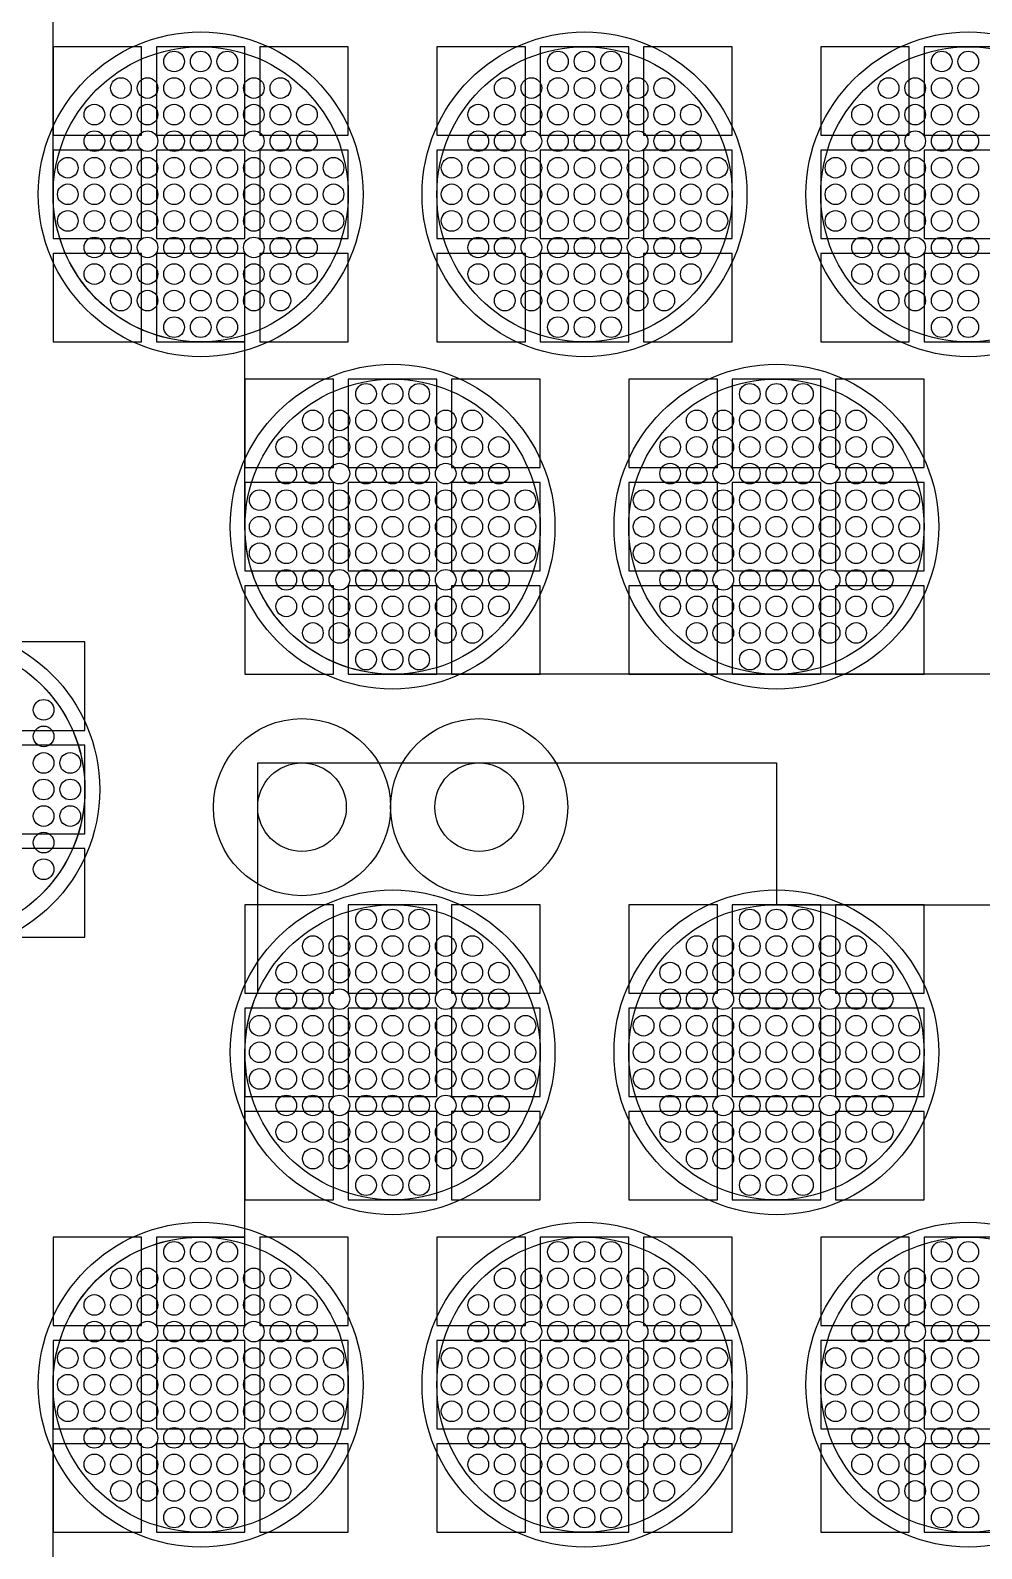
# Model space of a CAD drawing. Extents: x -49 to 54, y -38 to 38.
# Drawn here: x 11.08 to 14.3, y 14.71 to 19.85 of the extents above; entities that cross this region are included whole.
import ezdxf

# ---------------------------------------------------------------- set-up
doc = ezdxf.new("R2010")
doc.units = 0
for name, color, linetype in [('ADHESIVE_VIA_OPENINGS', 30, 'CONTINUOUS'), ('BACK_LAYER', 5, 'CONTINUOUS'), ('COND_LAYER_LOWER_ELECTRODE', 6, 'CONTINUOUS'), ('CONDUCTIVE_LAYER_BACK_LAYER', 2, 'CONTINUOUS'), ('EMITTER', 3, 'CONTINUOUS'), ('LOWER_ELECTRODE', 1, 'CONTINUOUS'), ('SUBSTRATE_VIA', 4, 'CONTINUOUS')]:
    doc.layers.add(name, color=color, linetype=linetype)

msp = doc.modelspace()

# ---------------------------------------------------------------- linework, layer by layer
at = {"layer": 'ADHESIVE_VIA_OPENINGS'}
for centre in [(11.9977, 17.2204), (12.5977, 17.2204)]:
    msp.add_circle(centre, 0.3, dxfattribs=at)
at = {"layer": 'BACK_LAYER'}
for points in [[(11.1546, 19.4962), (11.4546, 19.4962), (11.4546, 19.7962), (11.1546, 19.7962)], [(11.5046, 19.4962), (11.8046, 19.4962), (11.8046, 19.7962), (11.5046, 19.7962)], [(11.8546, 19.4962), (12.1546, 19.4962), (12.1546, 19.7962), (11.8546, 19.7962)], [(12.4546, 19.4962), (12.7546, 19.4962), (12.7546, 19.7962), (12.4546, 19.7962)], [(12.8046, 19.4962), (13.1046, 19.4962), (13.1046, 19.7962), (12.8046, 19.7962)], [(13.1546, 19.4962), (13.4546, 19.4962), (13.4546, 19.7962), (13.1546, 19.7962)], [(13.7546, 19.4962), (14.0546, 19.4962), (14.0546, 19.7962), (13.7546, 19.7962)], [(14.1046, 19.4962), (14.4046, 19.4962), (14.4046, 19.7962), (14.1046, 19.7962)], [(11.1546, 19.1462), (11.4546, 19.1462), (11.4546, 19.4462), (11.1546, 19.4462)], [(11.5046, 19.1462), (11.8046, 19.1462), (11.8046, 19.4462), (11.5046, 19.4462)], [(11.8546, 19.1462), (12.1546, 19.1462), (12.1546, 19.4462), (11.8546, 19.4462)], [(12.4546, 19.1462), (12.7546, 19.1462), (12.7546, 19.4462), (12.4546, 19.4462)], [(12.8046, 19.1462), (13.1046, 19.1462), (13.1046, 19.4462), (12.8046, 19.4462)], [(13.1546, 19.1462), (13.4546, 19.1462), (13.4546, 19.4462), (13.1546, 19.4462)], [(13.7546, 19.1462), (14.0546, 19.1462), (14.0546, 19.4462), (13.7546, 19.4462)], [(14.1046, 19.1462), (14.4046, 19.1462), (14.4046, 19.4462), (14.1046, 19.4462)], [(11.1546, 18.7962), (11.4546, 18.7962), (11.4546, 19.0962), (11.1546, 19.0962)], [(11.5046, 18.7962), (11.8046, 18.7962), (11.8046, 19.0962), (11.5046, 19.0962)], [(11.8546, 18.7962), (12.1546, 18.7962), (12.1546, 19.0962), (11.8546, 19.0962)], [(12.4546, 18.7962), (12.7546, 18.7962), (12.7546, 19.0962), (12.4546, 19.0962)], [(12.8046, 18.7962), (13.1046, 18.7962), (13.1046, 19.0962), (12.8046, 19.0962)], [(13.1546, 18.7962), (13.4546, 18.7962), (13.4546, 19.0962), (13.1546, 19.0962)], [(13.7546, 18.7962), (14.0546, 18.7962), (14.0546, 19.0962), (13.7546, 19.0962)], [(14.1046, 18.7962), (14.4046, 18.7962), (14.4046, 19.0962), (14.1046, 19.0962)], [(11.8046, 18.3704), (12.1046, 18.3704), (12.1046, 18.6704), (11.8046, 18.6704)], [(12.1546, 18.3704), (12.4546, 18.3704), (12.4546, 18.6704), (12.1546, 18.6704)], [(12.5046, 18.3704), (12.8046, 18.3704), (12.8046, 18.6704), (12.5046, 18.6704)], [(13.1046, 18.3704), (13.4046, 18.3704), (13.4046, 18.6704), (13.1046, 18.6704)], [(13.4546, 18.3704), (13.7546, 18.3704), (13.7546, 18.6704), (13.4546, 18.6704)], [(13.8046, 18.3704), (14.1046, 18.3704), (14.1046, 18.6704), (13.8046, 18.6704)], [(11.8046, 18.0204), (12.1046, 18.0204), (12.1046, 18.3204), (11.8046, 18.3204)], [(12.1546, 18.0204), (12.4546, 18.0204), (12.4546, 18.3204), (12.1546, 18.3204)], [(12.5046, 18.0204), (12.8046, 18.0204), (12.8046, 18.3204), (12.5046, 18.3204)], [(13.1046, 18.0204), (13.4046, 18.0204), (13.4046, 18.3204), (13.1046, 18.3204)], [(13.4546, 18.0204), (13.7546, 18.0204), (13.7546, 18.3204), (13.4546, 18.3204)], [(13.8046, 18.0204), (14.1046, 18.0204), (14.1046, 18.3204), (13.8046, 18.3204)], [(11.8046, 17.6704), (12.1046, 17.6704), (12.1046, 17.9704), (11.8046, 17.9704)], [(12.1546, 17.6704), (12.4546, 17.6704), (12.4546, 17.9704), (12.1546, 17.9704)], [(12.5046, 17.6704), (12.8046, 17.6704), (12.8046, 17.9704), (12.5046, 17.9704)], [(13.1046, 17.6704), (13.4046, 17.6704), (13.4046, 17.9704), (13.1046, 17.9704)], [(13.4546, 17.6704), (13.7546, 17.6704), (13.7546, 17.9704), (13.4546, 17.9704)], [(13.8046, 17.6704), (14.1046, 17.6704), (14.1046, 17.9704), (13.8046, 17.9704)], [(10.9628, 17.4802), (11.2628, 17.4802), (11.2628, 17.7802), (10.9628, 17.7802)], [(10.9628, 17.1302), (11.2628, 17.1302), (11.2628, 17.4302), (10.9628, 17.4302)], [(10.9628, 16.7802), (11.2628, 16.7802), (11.2628, 17.0802), (10.9628, 17.0802)], [(11.8046, 16.59), (12.1046, 16.59), (12.1046, 16.89), (11.8046, 16.89)], [(12.1546, 16.59), (12.4546, 16.59), (12.4546, 16.89), (12.1546, 16.89)], [(12.5046, 16.59), (12.8046, 16.59), (12.8046, 16.89), (12.5046, 16.89)], [(13.1046, 16.59), (13.4046, 16.59), (13.4046, 16.89), (13.1046, 16.89)], [(13.4546, 16.59), (13.7546, 16.59), (13.7546, 16.89), (13.4546, 16.89)], [(13.8046, 16.59), (14.1046, 16.59), (14.1046, 16.89), (13.8046, 16.89)], [(11.8046, 16.24), (12.1046, 16.24), (12.1046, 16.54), (11.8046, 16.54)], [(12.1546, 16.24), (12.4546, 16.24), (12.4546, 16.54), (12.1546, 16.54)], [(12.5046, 16.24), (12.8046, 16.24), (12.8046, 16.54), (12.5046, 16.54)], [(13.1046, 16.24), (13.4046, 16.24), (13.4046, 16.54), (13.1046, 16.54)], [(13.4546, 16.24), (13.7546, 16.24), (13.7546, 16.54), (13.4546, 16.54)], [(13.8046, 16.24), (14.1046, 16.24), (14.1046, 16.54), (13.8046, 16.54)], [(11.8046, 15.89), (12.1046, 15.89), (12.1046, 16.19), (11.8046, 16.19)], [(12.1546, 15.89), (12.4546, 15.89), (12.4546, 16.19), (12.1546, 16.19)], [(12.5046, 15.89), (12.8046, 15.89), (12.8046, 16.19), (12.5046, 16.19)], [(13.1046, 15.89), (13.4046, 15.89), (13.4046, 16.19), (13.1046, 16.19)], [(13.4546, 15.89), (13.7546, 15.89), (13.7546, 16.19), (13.4546, 16.19)], [(13.8046, 15.89), (14.1046, 15.89), (14.1046, 16.19), (13.8046, 16.19)], [(11.1546, 15.4642), (11.4546, 15.4642), (11.4546, 15.7642), (11.1546, 15.7642)], [(11.5046, 15.4642), (11.8046, 15.4642), (11.8046, 15.7642), (11.5046, 15.7642)], [(11.8546, 15.4642), (12.1546, 15.4642), (12.1546, 15.7642), (11.8546, 15.7642)], [(12.4546, 15.4642), (12.7546, 15.4642), (12.7546, 15.7642), (12.4546, 15.7642)], [(12.8046, 15.4642), (13.1046, 15.4642), (13.1046, 15.7642), (12.8046, 15.7642)], [(13.1546, 15.4642), (13.4546, 15.4642), (13.4546, 15.7642), (13.1546, 15.7642)], [(13.7546, 15.4642), (14.0546, 15.4642), (14.0546, 15.7642), (13.7546, 15.7642)], [(14.1046, 15.4642), (14.4046, 15.4642), (14.4046, 15.7642), (14.1046, 15.7642)], [(11.1546, 15.1142), (11.4546, 15.1142), (11.4546, 15.4142), (11.1546, 15.4142)], [(11.5046, 15.1142), (11.8046, 15.1142), (11.8046, 15.4142), (11.5046, 15.4142)], [(11.8546, 15.1142), (12.1546, 15.1142), (12.1546, 15.4142), (11.8546, 15.4142)], [(12.4546, 15.1142), (12.7546, 15.1142), (12.7546, 15.4142), (12.4546, 15.4142)], [(12.8046, 15.1142), (13.1046, 15.1142), (13.1046, 15.4142), (12.8046, 15.4142)], [(13.1546, 15.1142), (13.4546, 15.1142), (13.4546, 15.4142), (13.1546, 15.4142)], [(13.7546, 15.1142), (14.0546, 15.1142), (14.0546, 15.4142), (13.7546, 15.4142)], [(14.1046, 15.1142), (14.4046, 15.1142), (14.4046, 15.4142), (14.1046, 15.4142)], [(11.1546, 14.7642), (11.4546, 14.7642), (11.4546, 15.0642), (11.1546, 15.0642)], [(11.5046, 14.7642), (11.8046, 14.7642), (11.8046, 15.0642), (11.5046, 15.0642)], [(11.8546, 14.7642), (12.1546, 14.7642), (12.1546, 15.0642), (11.8546, 15.0642)], [(12.4546, 14.7642), (12.7546, 14.7642), (12.7546, 15.0642), (12.4546, 15.0642)], [(12.8046, 14.7642), (13.1046, 14.7642), (13.1046, 15.0642), (12.8046, 15.0642)], [(13.1546, 14.7642), (13.4546, 14.7642), (13.4546, 15.0642), (13.1546, 15.0642)], [(13.7546, 14.7642), (14.0546, 14.7642), (14.0546, 15.0642), (13.7546, 15.0642)], [(14.1046, 14.7642), (14.4046, 14.7642), (14.4046, 15.0642), (14.1046, 15.0642)]]:
    msp.add_lwpolyline(points, close=True, dxfattribs=at)
at = {"layer": 'COND_LAYER_LOWER_ELECTRODE'}
for centre in [(11.6546, 19.2962), (12.9546, 19.2962), (14.2546, 19.2962), (12.3046, 18.1704), (13.6046, 18.1704), (10.7628, 17.2802), (12.3046, 16.39), (13.6046, 16.39), (11.6546, 15.2642), (12.9546, 15.2642), (14.2546, 15.2642)]:
    msp.add_circle(centre, 0.55, dxfattribs=at)
at = {"layer": 'CONDUCTIVE_LAYER_BACK_LAYER'}
for points in [[(14.9146, 17.6705), (12.2947, 17.6705), (12.2748, 17.6713), (12.255, 17.6729), (12.2353, 17.6752), (12.2156, 17.6784), (12.1962, 17.6823), (12.1768, 17.687), (12.1577, 17.6925), (12.1388, 17.6987), (12.1202, 17.7057), (12.1019, 17.7134), (12.0839, 17.7218), (12.0662, 17.7309), (12.0489, 17.7408), (12.032, 17.7513), (12.0156, 17.7624), (11.9996, 17.7742), (11.9841, 17.7867), (11.9691, 17.7997), (11.9546, 17.8134), (11.9407, 17.8276), (11.9274, 17.8423), (11.9146, 17.8576), (11.9025, 17.8733), (11.891, 17.8895), (11.8802, 17.9062), (11.87, 17.9233), (11.8605, 17.9408), (11.8517, 17.9586), (11.8437, 17.9768), (11.8363, 17.9953), (11.8297, 18.014), (11.8239, 18.033), (11.8188, 18.0522), (11.8145, 18.0717), (11.811, 18.0912), (11.8082, 18.1109), (11.8062, 18.1307), (11.805, 18.1505), (11.8046, 18.1704), (11.8046, 18.7963), (11.6447, 18.7963), (11.6248, 18.7971), (11.605, 18.7987), (11.5853, 18.8011), (11.5656, 18.8042), (11.5462, 18.8082), (11.5268, 18.8129), (11.5077, 18.8183), (11.4888, 18.8245), (11.4702, 18.8315), (11.4519, 18.8392), (11.4339, 18.8476), (11.4162, 18.8568), (11.3989, 18.8666), (11.382, 18.8771), (11.3656, 18.8883), (11.3496, 18.9001), (11.3341, 18.9125), (11.3191, 18.9256), (11.3046, 18.9392), (11.2907, 18.9534), (11.2774, 18.9681), (11.2646, 18.9834), (11.2525, 18.9991), (11.241, 19.0154), (11.2302, 19.032), (11.22, 19.0491), (11.2105, 19.0666), (11.2017, 19.0844), (11.1937, 19.1026), (11.1863, 19.1211), (11.1797, 19.1398), (11.1739, 19.1589), (11.1688, 19.1781), (11.1645, 19.1975), (11.161, 19.217), (11.1582, 19.2367), (11.1562, 19.2565), (11.155, 19.2764), (11.1546, 19.2962), (11.1546, 19.9222)], [(11.0678, 17.6764), (11.0833, 17.664), (11.0983, 17.6509), (11.1128, 17.6373), (11.1267, 17.6231), (11.1401, 17.6083), (11.1528, 17.5931), (11.1649, 17.5773), (11.1764, 17.5611), (11.1873, 17.5444), (11.1974, 17.5273), (11.2069, 17.5099), (11.2157, 17.492), (11.2238, 17.4739), (11.2311, 17.4554), (11.2377, 17.4366), (11.2435, 17.4176), (11.2486, 17.3984), (11.2529, 17.379), (11.2565, 17.3594), (11.2592, 17.3397), (11.2612, 17.3199), (11.2624, 17.3001), (11.2628, 17.2802), (11.2624, 17.2603), (11.2612, 17.2405), (11.2592, 17.2207), (11.2565, 17.201), (11.2529, 17.1815), (11.2486, 17.162), (11.2435, 17.1428), (11.2377, 17.1238), (11.2311, 17.1051), (11.2238, 17.0866), (11.2157, 17.0684), (11.2069, 17.0506), (11.1974, 17.0331), (11.1873, 17.016), (11.1764, 16.9993), (11.1649, 16.9831), (11.1528, 16.9674), (11.1401, 16.9521), (11.1267, 16.9374), (11.1128, 16.9232), (11.0983, 16.9095), (11.0833, 16.8965), (11.0678, 16.884)], [(11.1546, 14.6383), (11.1546, 15.2642), (11.155, 15.2841), (11.1562, 15.3039), (11.1582, 15.3237), (11.161, 15.3434), (11.1645, 15.363), (11.1688, 15.3824), (11.1739, 15.4016), (11.1797, 15.4206), (11.1863, 15.4394), (11.1937, 15.4578), (11.2017, 15.476), (11.2105, 15.4938), (11.22, 15.5113), (11.2302, 15.5284), (11.241, 15.5451), (11.2525, 15.5613), (11.2646, 15.577), (11.2774, 15.5923), (11.2907, 15.607), (11.3046, 15.6212), (11.3191, 15.6349), (11.3341, 15.6479), (11.3496, 15.6604), (11.3656, 15.6722), (11.382, 15.6834), (11.3989, 15.6939), (11.4162, 15.7037), (11.4339, 15.7128), (11.4519, 15.7212), (11.4702, 15.7289), (11.4888, 15.7359), (11.5077, 15.7421), (11.5268, 15.7476), (11.5462, 15.7523), (11.5656, 15.7562), (11.5853, 15.7594), (11.605, 15.7617), (11.6248, 15.7633), (11.6447, 15.7641), (11.8046, 15.7641), (11.8046, 16.39), (11.805, 16.4099), (11.8062, 16.4298), (11.8082, 16.4495), (11.811, 16.4692), (11.8145, 16.4888), (11.8188, 16.5082), (11.8239, 16.5274), (11.8297, 16.5464), (11.8363, 16.5652), (11.8437, 16.5837), (11.8477, 16.5928), (11.8477, 17.3704), (13.6046, 17.3704), (13.6046, 16.8899), (14.9146, 16.8899)]]:
    msp.add_lwpolyline(points, dxfattribs=at)
at = {"layer": 'EMITTER'}
for centre in [(11.6546, 19.2962), (12.9546, 19.2962), (14.2546, 19.2962), (12.3046, 18.1704), (13.6046, 18.1704), (10.7628, 17.2802), (12.3046, 16.39), (13.6046, 16.39), (11.6546, 15.2642), (12.9546, 15.2642), (14.2546, 15.2642)]:
    msp.add_circle(centre, 0.5, dxfattribs=at)
at = {"layer": 'LOWER_ELECTRODE'}
for centre in [(11.5646, 19.7462), (11.6546, 19.7462), (11.7446, 19.7462), (12.8646, 19.7462), (12.9546, 19.7462), (13.0446, 19.7462), (14.1646, 19.7462), (14.2546, 19.7462), (11.3846, 19.6562), (11.4746, 19.6562), (11.5646, 19.6562), (11.6546, 19.6562), (11.7446, 19.6562), (11.8346, 19.6562), (11.9246, 19.6562), (12.6846, 19.6562), (12.7746, 19.6562), (12.8646, 19.6562), (12.9546, 19.6562), (13.0446, 19.6562), (13.1346, 19.6562), (13.2246, 19.6562), (13.9846, 19.6562), (14.0746, 19.6562), (14.1646, 19.6562), (14.2546, 19.6562), (11.2946, 19.5662), (11.3846, 19.5662), (11.4746, 19.5662), (11.5646, 19.5662), (11.6546, 19.5662), (11.7446, 19.5662), (11.8346, 19.5662), (11.9246, 19.5662), (12.0146, 19.5662), (12.5946, 19.5662), (12.6846, 19.5662), (12.7746, 19.5662), (12.8646, 19.5662), (12.9546, 19.5662), (13.0446, 19.5662), (13.1346, 19.5662), (13.2246, 19.5662), (13.3146, 19.5662), (13.8946, 19.5662), (13.9846, 19.5662), (14.0746, 19.5662), (14.1646, 19.5662), (14.2546, 19.5662), (11.2946, 19.4762), (11.3846, 19.4762), (11.4746, 19.4762), (11.5646, 19.4762), (11.6546, 19.4762), (11.7446, 19.4762), (11.8346, 19.4762), (11.9246, 19.4762), (12.0146, 19.4762), (12.5946, 19.4762), (12.6846, 19.4762), (12.7746, 19.4762), (12.8646, 19.4762), (12.9546, 19.4762), (13.0446, 19.4762), (13.1346, 19.4762), (13.2246, 19.4762), (13.3146, 19.4762), (13.8946, 19.4762), (13.9846, 19.4762), (14.0746, 19.4762), (14.1646, 19.4762), (14.2546, 19.4762), (11.2046, 19.3862), (11.2946, 19.3862), (11.3846, 19.3862), (11.4746, 19.3862), (11.5646, 19.3862), (11.6546, 19.3862), (11.7446, 19.3862), (11.8346, 19.3862), (11.9246, 19.3862), (12.0146, 19.3862), (12.1046, 19.3862), (12.5046, 19.3862), (12.5946, 19.3862), (12.6846, 19.3862), (12.7746, 19.3862), (12.8646, 19.3862), (12.9546, 19.3862), (13.0446, 19.3862), (13.1346, 19.3862), (13.2246, 19.3862), (13.3146, 19.3862), (13.4046, 19.3862), (13.8046, 19.3862), (13.8946, 19.3862), (13.9846, 19.3862), (14.0746, 19.3862), (14.1646, 19.3862), (14.2546, 19.3862), (11.2046, 19.2962), (11.2946, 19.2962), (11.3846, 19.2962), (11.4746, 19.2962), (11.5646, 19.2962), (11.6546, 19.2962), (11.7446, 19.2962), (11.8346, 19.2962), (11.9246, 19.2962), (12.0146, 19.2962), (12.1046, 19.2962), (12.5046, 19.2962), (12.5946, 19.2962), (12.6846, 19.2962), (12.7746, 19.2962), (12.8646, 19.2962), (12.9546, 19.2962), (13.0446, 19.2962), (13.1346, 19.2962), (13.2246, 19.2962), (13.3146, 19.2962), (13.4046, 19.2962), (13.8046, 19.2962), (13.8946, 19.2962), (13.9846, 19.2962), (14.0746, 19.2962), (14.1646, 19.2962), (14.2546, 19.2962), (11.2046, 19.2062), (11.2946, 19.2062), (11.3846, 19.2062), (11.4746, 19.2062), (11.5646, 19.2062), (11.6546, 19.2062), (11.7446, 19.2062), (11.8346, 19.2062), (11.9246, 19.2062), (12.0146, 19.2062), (12.1046, 19.2062), (12.5046, 19.2062), (12.5946, 19.2062), (12.6846, 19.2062), (12.7746, 19.2062), (12.8646, 19.2062), (12.9546, 19.2062), (13.0446, 19.2062), (13.1346, 19.2062), (13.2246, 19.2062), (13.3146, 19.2062), (13.4046, 19.2062), (13.8046, 19.2062), (13.8946, 19.2062), (13.9846, 19.2062), (14.0746, 19.2062), (14.1646, 19.2062), (14.2546, 19.2062), (11.2946, 19.1162), (11.3846, 19.1162), (11.4746, 19.1162), (11.5646, 19.1162), (11.6546, 19.1162), (11.7446, 19.1162), (11.8346, 19.1162), (11.9246, 19.1162), (12.0146, 19.1162), (12.5946, 19.1162), (12.6846, 19.1162), (12.7746, 19.1162), (12.8646, 19.1162), (12.9546, 19.1162), (13.0446, 19.1162), (13.1346, 19.1162), (13.2246, 19.1162), (13.3146, 19.1162), (13.8946, 19.1162), (13.9846, 19.1162), (14.0746, 19.1162), (14.1646, 19.1162), (14.2546, 19.1162), (11.2946, 19.0262), (11.3846, 19.0262), (11.4746, 19.0262), (11.5646, 19.0262), (11.6546, 19.0262), (11.7446, 19.0262), (11.8346, 19.0262), (11.9246, 19.0262), (12.0146, 19.0262), (12.5946, 19.0262), (12.6846, 19.0262), (12.7746, 19.0262), (12.8646, 19.0262), (12.9546, 19.0262), (13.0446, 19.0262), (13.1346, 19.0262), (13.2246, 19.0262), (13.3146, 19.0262), (13.8946, 19.0262), (13.9846, 19.0262), (14.0746, 19.0262), (14.1646, 19.0262), (14.2546, 19.0262), (11.3846, 18.9362), (11.4746, 18.9362), (11.5646, 18.9362), (11.6546, 18.9362), (11.7446, 18.9362), (11.8346, 18.9362), (11.9246, 18.9362), (12.6846, 18.9362), (12.7746, 18.9362), (12.8646, 18.9362), (12.9546, 18.9362), (13.0446, 18.9362), (13.1346, 18.9362), (13.2246, 18.9362), (13.9846, 18.9362), (14.0746, 18.9362), (14.1646, 18.9362), (14.2546, 18.9362), (11.5646, 18.8462), (11.6546, 18.8462), (11.7446, 18.8462), (12.8646, 18.8462), (12.9546, 18.8462), (13.0446, 18.8462), (14.1646, 18.8462), (14.2546, 18.8462), (12.2146, 18.6204), (12.3046, 18.6204), (12.3946, 18.6204), (13.5146, 18.6204), (13.6046, 18.6204), (13.6946, 18.6204), (12.0346, 18.5304), (12.1246, 18.5304), (12.2146, 18.5304), (12.3046, 18.5304), (12.3946, 18.5304), (12.4846, 18.5304), (12.5746, 18.5304), (13.3346, 18.5304), (13.4246, 18.5304), (13.5146, 18.5304), (13.6046, 18.5304), (13.6946, 18.5304), (13.7846, 18.5304), (13.8746, 18.5304), (11.9446, 18.4404), (12.0346, 18.4404), (12.1246, 18.4404), (12.2146, 18.4404), (12.3046, 18.4404), (12.3946, 18.4404), (12.4846, 18.4404), (12.5746, 18.4404), (12.6646, 18.4404), (13.2446, 18.4404), (13.3346, 18.4404), (13.4246, 18.4404), (13.5146, 18.4404), (13.6046, 18.4404), (13.6946, 18.4404), (13.7846, 18.4404), (13.8746, 18.4404), (13.9646, 18.4404), (11.9446, 18.3504), (12.0346, 18.3504), (12.1246, 18.3504), (12.2146, 18.3504), (12.3046, 18.3504), (12.3946, 18.3504), (12.4846, 18.3504), (12.5746, 18.3504), (12.6646, 18.3504), (13.2446, 18.3504), (13.3346, 18.3504), (13.4246, 18.3504), (13.5146, 18.3504), (13.6046, 18.3504), (13.6946, 18.3504), (13.7846, 18.3504), (13.8746, 18.3504), (13.9646, 18.3504), (11.8546, 18.2604), (11.9446, 18.2604), (12.0346, 18.2604), (12.1246, 18.2604), (12.2146, 18.2604), (12.3046, 18.2604), (12.3946, 18.2604), (12.4846, 18.2604), (12.5746, 18.2604), (12.6646, 18.2604), (12.7546, 18.2604), (13.1546, 18.2604), (13.2446, 18.2604), (13.3346, 18.2604), (13.4246, 18.2604), (13.5146, 18.2604), (13.6046, 18.2604), (13.6946, 18.2604), (13.7846, 18.2604), (13.8746, 18.2604), (13.9646, 18.2604), (14.0546, 18.2604), (11.8546, 18.1704), (11.9446, 18.1704), (12.0346, 18.1704), (12.1246, 18.1704), (12.2146, 18.1704), (12.3046, 18.1704), (12.3946, 18.1704), (12.4846, 18.1704), (12.5746, 18.1704), (12.6646, 18.1704), (12.7546, 18.1704), (13.1546, 18.1704), (13.2446, 18.1704), (13.3346, 18.1704), (13.4246, 18.1704), (13.5146, 18.1704), (13.6046, 18.1704), (13.6946, 18.1704), (13.7846, 18.1704), (13.8746, 18.1704), (13.9646, 18.1704), (14.0546, 18.1704), (11.8546, 18.0804), (11.9446, 18.0804), (12.0346, 18.0804), (12.1246, 18.0804), (12.2146, 18.0804), (12.3046, 18.0804), (12.3946, 18.0804), (12.4846, 18.0804), (12.5746, 18.0804), (12.6646, 18.0804), (12.7546, 18.0804), (13.1546, 18.0804), (13.2446, 18.0804), (13.3346, 18.0804), (13.4246, 18.0804), (13.5146, 18.0804), (13.6046, 18.0804), (13.6946, 18.0804), (13.7846, 18.0804), (13.8746, 18.0804), (13.9646, 18.0804), (14.0546, 18.0804), (11.9446, 17.9904), (12.0346, 17.9904), (12.1246, 17.9904), (12.2146, 17.9904), (12.3046, 17.9904), (12.3946, 17.9904), (12.4846, 17.9904), (12.5746, 17.9904), (12.6646, 17.9904), (13.2446, 17.9904), (13.3346, 17.9904), (13.4246, 17.9904), (13.5146, 17.9904), (13.6046, 17.9904), (13.6946, 17.9904), (13.7846, 17.9904), (13.8746, 17.9904), (13.9646, 17.9904), (11.9446, 17.9004), (12.0346, 17.9004), (12.1246, 17.9004), (12.2146, 17.9004), (12.3046, 17.9004), (12.3946, 17.9004), (12.4846, 17.9004), (12.5746, 17.9004), (12.6646, 17.9004), (13.2446, 17.9004), (13.3346, 17.9004), (13.4246, 17.9004), (13.5146, 17.9004), (13.6046, 17.9004), (13.6946, 17.9004), (13.7846, 17.9004), (13.8746, 17.9004), (13.9646, 17.9004), (12.0346, 17.8104), (12.1246, 17.8104), (12.2146, 17.8104), (12.3046, 17.8104), (12.3946, 17.8104), (12.4846, 17.8104), (12.5746, 17.8104), (13.3346, 17.8104), (13.4246, 17.8104), (13.5146, 17.8104), (13.6046, 17.8104), (13.6946, 17.8104), (13.7846, 17.8104), (13.8746, 17.8104), (12.2146, 17.7204), (12.3046, 17.7204), (12.3946, 17.7204), (13.5146, 17.7204), (13.6046, 17.7204), (13.6946, 17.7204), (11.1228, 17.5502), (11.1228, 17.4602), (11.1228, 17.3702), (11.2128, 17.3702), (11.1228, 17.2802), (11.2128, 17.2802), (11.1228, 17.1902), (11.2128, 17.1902), (11.1228, 17.1002), (11.1228, 17.0102), (12.2146, 16.84), (12.3046, 16.84), (12.3946, 16.84), (13.5146, 16.84), (13.6046, 16.84), (13.6946, 16.84), (12.0346, 16.75), (12.1246, 16.75), (12.2146, 16.75), (12.3046, 16.75), (12.3946, 16.75), (12.4846, 16.75), (12.5746, 16.75), (13.3346, 16.75), (13.4246, 16.75), (13.5146, 16.75), (13.6046, 16.75), (13.6946, 16.75), (13.7846, 16.75), (13.8746, 16.75), (11.9446, 16.66), (12.0346, 16.66), (12.1246, 16.66), (12.2146, 16.66), (12.3046, 16.66), (12.3946, 16.66), (12.4846, 16.66), (12.5746, 16.66), (12.6646, 16.66), (13.2446, 16.66), (13.3346, 16.66), (13.4246, 16.66), (13.5146, 16.66), (13.6046, 16.66), (13.6946, 16.66), (13.7846, 16.66), (13.8746, 16.66), (13.9646, 16.66), (11.9446, 16.57), (12.0346, 16.57), (12.1246, 16.57), (12.2146, 16.57), (12.3046, 16.57), (12.3946, 16.57), (12.4846, 16.57), (12.5746, 16.57), (12.6646, 16.57), (13.2446, 16.57), (13.3346, 16.57), (13.4246, 16.57), (13.5146, 16.57), (13.6046, 16.57), (13.6946, 16.57), (13.7846, 16.57), (13.8746, 16.57), (13.9646, 16.57), (11.8546, 16.48), (11.9446, 16.48), (12.0346, 16.48), (12.1246, 16.48), (12.2146, 16.48), (12.3046, 16.48), (12.3946, 16.48), (12.4846, 16.48), (12.5746, 16.48), (12.6646, 16.48), (12.7546, 16.48), (13.1546, 16.48), (13.2446, 16.48), (13.3346, 16.48), (13.4246, 16.48), (13.5146, 16.48), (13.6046, 16.48), (13.6946, 16.48), (13.7846, 16.48), (13.8746, 16.48), (13.9646, 16.48), (14.0546, 16.48), (11.8546, 16.39), (11.9446, 16.39), (12.0346, 16.39), (12.1246, 16.39), (12.2146, 16.39), (12.3046, 16.39), (12.3946, 16.39), (12.4846, 16.39), (12.5746, 16.39), (12.6646, 16.39), (12.7546, 16.39), (13.1546, 16.39), (13.2446, 16.39), (13.3346, 16.39), (13.4246, 16.39), (13.5146, 16.39), (13.6046, 16.39), (13.6946, 16.39), (13.7846, 16.39), (13.8746, 16.39), (13.9646, 16.39), (14.0546, 16.39), (11.8546, 16.3), (11.9446, 16.3), (12.0346, 16.3), (12.1246, 16.3), (12.2146, 16.3), (12.3046, 16.3), (12.3946, 16.3), (12.4846, 16.3), (12.5746, 16.3), (12.6646, 16.3), (12.7546, 16.3), (13.1546, 16.3), (13.2446, 16.3), (13.3346, 16.3), (13.4246, 16.3), (13.5146, 16.3), (13.6046, 16.3), (13.6946, 16.3), (13.7846, 16.3), (13.8746, 16.3), (13.9646, 16.3), (14.0546, 16.3), (11.9446, 16.21), (12.0346, 16.21), (12.1246, 16.21), (12.2146, 16.21), (12.3046, 16.21), (12.3946, 16.21), (12.4846, 16.21), (12.5746, 16.21), (12.6646, 16.21), (13.2446, 16.21), (13.3346, 16.21), (13.4246, 16.21), (13.5146, 16.21), (13.6046, 16.21), (13.6946, 16.21), (13.7846, 16.21), (13.8746, 16.21), (13.9646, 16.21), (11.9446, 16.12), (12.0346, 16.12), (12.1246, 16.12), (12.2146, 16.12), (12.3046, 16.12), (12.3946, 16.12), (12.4846, 16.12), (12.5746, 16.12), (12.6646, 16.12), (13.2446, 16.12), (13.3346, 16.12), (13.4246, 16.12), (13.5146, 16.12), (13.6046, 16.12), (13.6946, 16.12), (13.7846, 16.12), (13.8746, 16.12), (13.9646, 16.12), (12.0346, 16.03), (12.1246, 16.03), (12.2146, 16.03), (12.3046, 16.03), (12.3946, 16.03), (12.4846, 16.03), (12.5746, 16.03), (13.3346, 16.03), (13.4246, 16.03), (13.5146, 16.03), (13.6046, 16.03), (13.6946, 16.03), (13.7846, 16.03), (13.8746, 16.03), (12.2146, 15.94), (12.3046, 15.94), (12.3946, 15.94), (13.5146, 15.94), (13.6046, 15.94), (13.6946, 15.94), (11.5646, 15.7142), (11.6546, 15.7142), (11.7446, 15.7142), (12.8646, 15.7142), (12.9546, 15.7142), (13.0446, 15.7142), (14.1646, 15.7142), (14.2546, 15.7142), (11.3846, 15.6242), (11.4746, 15.6242), (11.5646, 15.6242), (11.6546, 15.6242), (11.7446, 15.6242), (11.8346, 15.6242), (11.9246, 15.6242), (12.6846, 15.6242), (12.7746, 15.6242), (12.8646, 15.6242), (12.9546, 15.6242), (13.0446, 15.6242), (13.1346, 15.6242), (13.2246, 15.6242), (13.9846, 15.6242), (14.0746, 15.6242), (14.1646, 15.6242), (14.2546, 15.6242), (11.2946, 15.5342), (11.3846, 15.5342), (11.4746, 15.5342), (11.5646, 15.5342), (11.6546, 15.5342), (11.7446, 15.5342), (11.8346, 15.5342), (11.9246, 15.5342), (12.0146, 15.5342), (12.5946, 15.5342), (12.6846, 15.5342), (12.7746, 15.5342), (12.8646, 15.5342), (12.9546, 15.5342), (13.0446, 15.5342), (13.1346, 15.5342), (13.2246, 15.5342), (13.3146, 15.5342), (13.8946, 15.5342), (13.9846, 15.5342), (14.0746, 15.5342), (14.1646, 15.5342), (14.2546, 15.5342), (11.2946, 15.4442), (11.3846, 15.4442), (11.4746, 15.4442), (11.5646, 15.4442), (11.6546, 15.4442), (11.7446, 15.4442), (11.8346, 15.4442), (11.9246, 15.4442), (12.0146, 15.4442), (12.5946, 15.4442), (12.6846, 15.4442), (12.7746, 15.4442), (12.8646, 15.4442), (12.9546, 15.4442), (13.0446, 15.4442), (13.1346, 15.4442), (13.2246, 15.4442), (13.3146, 15.4442), (13.8946, 15.4442), (13.9846, 15.4442), (14.0746, 15.4442), (14.1646, 15.4442), (14.2546, 15.4442), (11.2046, 15.3542), (11.2946, 15.3542), (11.3846, 15.3542), (11.4746, 15.3542), (11.5646, 15.3542), (11.6546, 15.3542), (11.7446, 15.3542), (11.8346, 15.3542), (11.9246, 15.3542), (12.0146, 15.3542), (12.1046, 15.3542), (12.5046, 15.3542), (12.5946, 15.3542), (12.6846, 15.3542), (12.7746, 15.3542), (12.8646, 15.3542), (12.9546, 15.3542), (13.0446, 15.3542), (13.1346, 15.3542), (13.2246, 15.3542), (13.3146, 15.3542), (13.4046, 15.3542), (13.8046, 15.3542), (13.8946, 15.3542), (13.9846, 15.3542), (14.0746, 15.3542), (14.1646, 15.3542), (14.2546, 15.3542), (11.2046, 15.2642), (11.2946, 15.2642), (11.3846, 15.2642), (11.4746, 15.2642), (11.5646, 15.2642), (11.6546, 15.2642), (11.7446, 15.2642), (11.8346, 15.2642), (11.9246, 15.2642), (12.0146, 15.2642), (12.1046, 15.2642), (12.5046, 15.2642), (12.5946, 15.2642), (12.6846, 15.2642), (12.7746, 15.2642), (12.8646, 15.2642), (12.9546, 15.2642), (13.0446, 15.2642), (13.1346, 15.2642), (13.2246, 15.2642), (13.3146, 15.2642), (13.4046, 15.2642), (13.8046, 15.2642), (13.8946, 15.2642), (13.9846, 15.2642), (14.0746, 15.2642), (14.1646, 15.2642), (14.2546, 15.2642), (11.2046, 15.1742), (11.2946, 15.1742), (11.3846, 15.1742), (11.4746, 15.1742), (11.5646, 15.1742), (11.6546, 15.1742), (11.7446, 15.1742), (11.8346, 15.1742), (11.9246, 15.1742), (12.0146, 15.1742), (12.1046, 15.1742), (12.5046, 15.1742), (12.5946, 15.1742), (12.6846, 15.1742), (12.7746, 15.1742), (12.8646, 15.1742), (12.9546, 15.1742), (13.0446, 15.1742), (13.1346, 15.1742), (13.2246, 15.1742), (13.3146, 15.1742), (13.4046, 15.1742), (13.8046, 15.1742), (13.8946, 15.1742), (13.9846, 15.1742), (14.0746, 15.1742), (14.1646, 15.1742), (14.2546, 15.1742), (11.2946, 15.0842), (11.3846, 15.0842), (11.4746, 15.0842), (11.5646, 15.0842), (11.6546, 15.0842), (11.7446, 15.0842), (11.8346, 15.0842), (11.9246, 15.0842), (12.0146, 15.0842), (12.5946, 15.0842), (12.6846, 15.0842), (12.7746, 15.0842), (12.8646, 15.0842), (12.9546, 15.0842), (13.0446, 15.0842), (13.1346, 15.0842), (13.2246, 15.0842), (13.3146, 15.0842), (13.8946, 15.0842), (13.9846, 15.0842), (14.0746, 15.0842), (14.1646, 15.0842), (14.2546, 15.0842), (11.2946, 14.9942), (11.3846, 14.9942), (11.4746, 14.9942), (11.5646, 14.9942), (11.6546, 14.9942), (11.7446, 14.9942), (11.8346, 14.9942), (11.9246, 14.9942), (12.0146, 14.9942), (12.5946, 14.9942), (12.6846, 14.9942), (12.7746, 14.9942), (12.8646, 14.9942), (12.9546, 14.9942), (13.0446, 14.9942), (13.1346, 14.9942), (13.2246, 14.9942), (13.3146, 14.9942), (13.8946, 14.9942), (13.9846, 14.9942), (14.0746, 14.9942), (14.1646, 14.9942), (14.2546, 14.9942), (11.3846, 14.9042), (11.4746, 14.9042), (11.5646, 14.9042), (11.6546, 14.9042), (11.7446, 14.9042), (11.8346, 14.9042), (11.9246, 14.9042), (12.6846, 14.9042), (12.7746, 14.9042), (12.8646, 14.9042), (12.9546, 14.9042), (13.0446, 14.9042), (13.1346, 14.9042), (13.2246, 14.9042), (13.9846, 14.9042), (14.0746, 14.9042), (14.1646, 14.9042), (14.2546, 14.9042), (11.5646, 14.8142), (11.6546, 14.8142), (11.7446, 14.8142), (12.8646, 14.8142), (12.9546, 14.8142), (13.0446, 14.8142), (14.1646, 14.8142), (14.2546, 14.8142)]:
    msp.add_circle(centre, 0.035, dxfattribs=at)
at = {"layer": 'SUBSTRATE_VIA'}
for centre in [(11.9977, 17.2204), (12.5977, 17.2204)]:
    msp.add_circle(centre, 0.15, dxfattribs=at)

doc.saveas('drawing.dxf')
